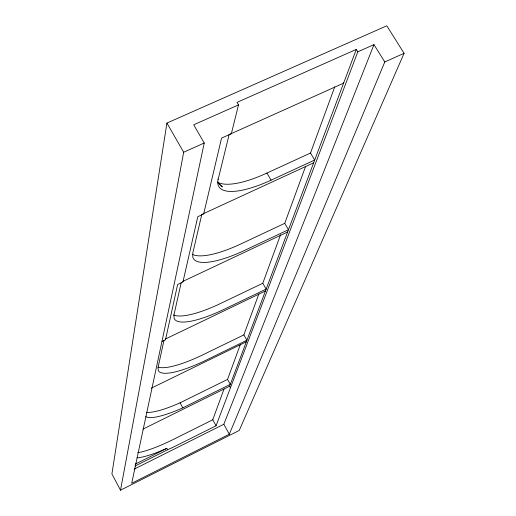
<?xml version="1.0" encoding="UTF-8"?>
<svg xmlns="http://www.w3.org/2000/svg" width="516" height="516" viewBox="0 0 516 516"><rect width="100%" height="100%" fill="white"/><g stroke="black" fill="none" stroke-linecap="round" stroke-linejoin="round"><path stroke-width="0.77" d="M166.92 123.06L111.914 473.907L120.499 490.2L239.23 430.467L404.086 53.303L386.794 25.8L166.92 123.06L183.67 152.233L120.499 490.2M135.005 466.058L167.577 449.771A56.579 11.075 -28.7 0 0 177.336 445.134L216.062 425.764L357.801 51.826L356.298 49.401L237.018 102.387L238.495 104.89L193.713 124.808L204.246 142.996L131.703 483.292L229.31 434.208L384.788 61.965L404.086 53.303M163.972 340.283L158.025 367.76L158.296 370.553A61.223 14.454 -29.2 0 0 206.316 360.052L246.912 340.25L243.868 334.878L258.897 293.862M181.161 282.845L173.944 314.966L174.111 318.295A64.61 16.789 -29.6 0 0 224.034 309.342L266.14 289.121L262.779 283.271L280.569 234.728M201.788 214.443L192.765 253.195L192.797 257.187A68.493 19.653 -30.2 0 0 244.739 250.331L288.483 229.71L284.748 223.325L305.536 166.571M334.774 86.791L310.497 153.039L314.689 160.037L271.074 180.142A71.221 22.588 -31.1 0 1 218.152 179.394L229.13 134.592L343.604 83.153L343.308 82.676M238.495 104.89L231.362 133.696L221.558 138.101L203.665 214.005L197.783 216.714L182.928 282.007L177.62 284.516L165.494 339.78L162.056 341.431M137.746 452.726A56.515 11.313 -28.7 0 0 174.06 439.084L212.76 419.779L224.028 389.038M146.37 412.394A58.185 12.745 -28.9 0 0 180.078 402.815L227.55 379.421L240.263 344.733M142.945 429.112L229.607 386.265L356.298 49.401M134.179 469.134L223.815 424.262L373.971 44.634L384.788 61.965M135.321 464.077L166.803 448.34L167.577 449.771M145.738 416.58A58.237 12.539 -28.9 0 0 182.825 407.846L230.317 384.381L227.55 379.421M151.214 388.206L246.332 341.798L245.951 341.128M243.868 334.878L203.291 354.615A61.159 14.693 -29.2 0 1 157.999 367.102M165.539 338.986L265.443 290.992M262.779 283.271L220.687 303.421A64.532 17.054 -29.6 0 1 173.499 314.934M182.677 281.491L287.631 231.987M284.748 223.325L241.024 243.868A68.402 19.956 -30.3 0 1 192.262 254.285M202.504 214.114L313.631 162.843M217.707 182.219A71.118 22.936 -31.2 0 0 266.907 173.06L310.497 153.039M183.67 152.233L204.246 142.996M357.801 51.826L373.971 44.634M217.41 182.303L222.364 186.947L217.455 182.148M266.907 173.06L271.074 180.142M217.881 178.929L218.152 179.394M229.607 386.265L230.459 387.787M223.815 424.262L229.31 434.208M212.76 419.779L216.062 425.764M180.078 402.815L182.825 407.846M166.803 448.34A56.567 11.133 -28.7 0 1 137.024 457.86"/></g></svg>
